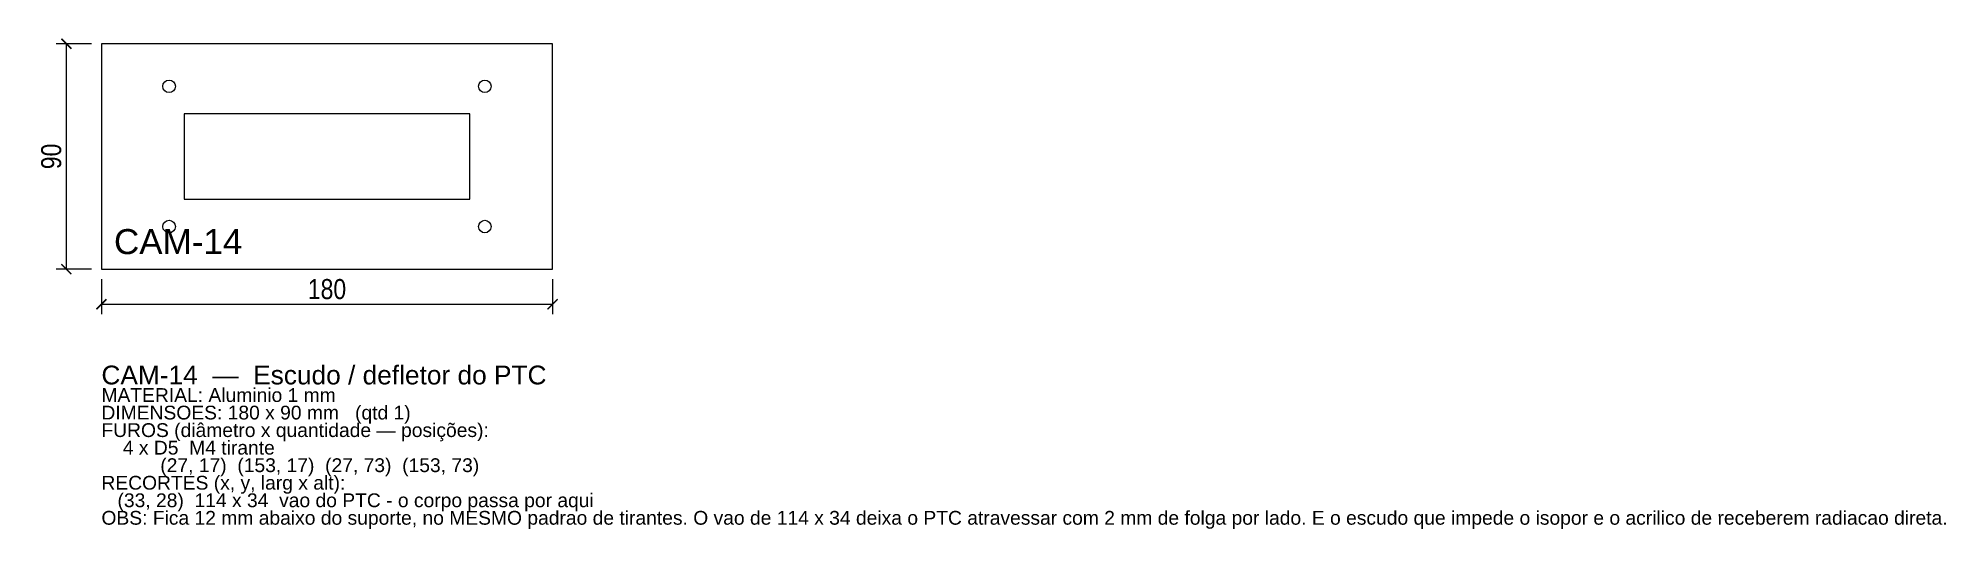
# Model space of a CAD drawing. Header units: millimetres. Extents: x -25 to 736, y -104 to 92.
import ezdxf

# ---------------------------------------------------------------- set-up
doc = ezdxf.new("R2010")
doc.units = ezdxf.units.MM
for name, color, linetype in [('CORTE', 1, 'Continuous'), ('COTA', 4, 'Continuous'), ('GRAVACAO', 3, 'Continuous'), ('TEXTO', 7, 'Continuous')]:
    doc.layers.add(name, color=color, linetype=linetype)
doc.styles.add('ARIAL', font='arial.ttf')
doc.styles.add('OpenSansCondensed-Light', font='OpenSansCondensed-Light.ttf')
doc.dimstyles.new('EZDXF', dxfattribs={"dimtxt": 8, "dimasz": 4, "dimexe": 4, "dimexo": 4, "dimgap": 2, "dimtad": 1, "dimdec": 0, "dimdsep": 46, "dimtxsty": 'OpenSansCondensed-Light', "dimblk": 'ARCHTICK', "dimcen": 2.5, "dimclrd": 4, "dimclre": 4, "dimclrt": 4, "dimazin": 3, "dimtfac": 0.5, "dimtmove": 2, "dimatfit": 3})

# ---------------------------------------------------------------- blocks, each defined once
blk = doc.blocks.new('_ARCHTICK')
at = {"color": 0, "linetype": 'BYBLOCK', "const_width": 0.15}
blk.add_lwpolyline([(-0.5, -0.5), (0.5, 0.5)], dxfattribs=at)

msp = doc.modelspace()

# ---------------------------------------------------------------- linework, layer by layer
at = {"layer": 'CORTE'}
for points in [[(0, 0), (180, 0), (180, 90), (0, 90)], [(33, 28), (147, 28), (147, 62), (33, 62)]]:
    msp.add_lwpolyline(points, close=True, dxfattribs=at)
for centre in [(27, 73), (153, 73), (27, 17), (153, 17)]:
    msp.add_circle(centre, 2.5, dxfattribs=at)

# ---------------------------------------------------------------- texts
at = {"layer": 'GRAVACAO', "style": 'ARIAL'}
msp.add_text('CAM-14', height=10, dxfattribs=at).set_placement((5, 6))
at = {"layer": 'TEXTO', "style": 'ARIAL'}
for s, height, p in [('CAM-14  —  Escudo / defletor do PTC', 7.5, (0, -46)), ('MATERIAL: Aluminio 1 mm', 5.5, (0, -53)), ('DIMENSOES: 180 x 90 mm   (qtd 1)', 5.5, (0, -60)), ('FUROS (diâmetro x quantidade — posições):', 5.5, (0, -67)), ('    4 x D5  M4 tirante', 5.5, (0, -74)), ('           (27, 17)  (153, 17)  (27, 73)  (153, 73)', 5.5, (0, -81)), ('RECORTES (x, y, larg x alt):', 5.5, (0, -88)), ('   (33, 28)  114 x 34  vao do PTC - o corpo passa por aqui', 5.5, (0, -95)), ('OBS: Fica 12 mm abaixo do suporte, no MESMO padrao de tirantes. O vao de 114 x 34 deixa o PTC atravessar com 2 mm de folga por lado. E o escudo que impede o isopor e o acrilico de receberem radiacao direta.', 5.5, (0, -102))]:
    msp.add_text(s, height=height, dxfattribs=at).set_placement(p)

# ---------------------------------------------------------------- dimensions: what is measured, and where the dimension line sits
at = {"layer": 'COTA'}
msp.add_linear_dim(base=(-14, 0), p1=(0, 0), p2=(0, 90), angle=90, dimstyle='EZDXF', dxfattribs=at).render()
msp.add_linear_dim(base=(0, -14), p1=(0, 0), p2=(180, 0), dimstyle='EZDXF', dxfattribs=at).render()

doc.saveas('drawing.dxf')
